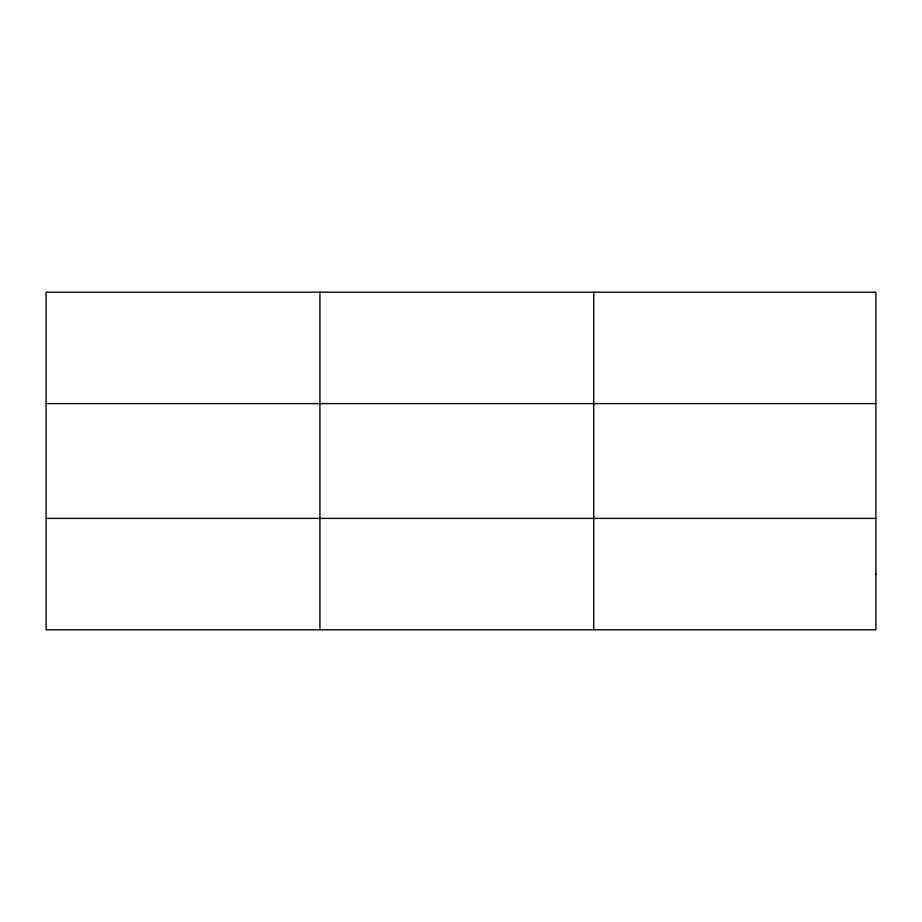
<?xml version="1.0" encoding="UTF-8"?>
<svg xmlns="http://www.w3.org/2000/svg" width="922" height="922" viewBox="0 0 922 922"><rect width="100%" height="100%" fill="white"/><g stroke="black" fill="none" stroke-linecap="round" stroke-linejoin="round"><path stroke-width="1.38" d="M319.934 292.193L319.934 629.807M593.768 292.193L593.768 629.807M46.1 403.606L875.9 403.606M46.1 518.394L875.9 518.394M875.9 574.106L875.9 629.807L46.1 629.807L46.1 292.193L875.9 292.193L875.9 574.106"/></g></svg>
